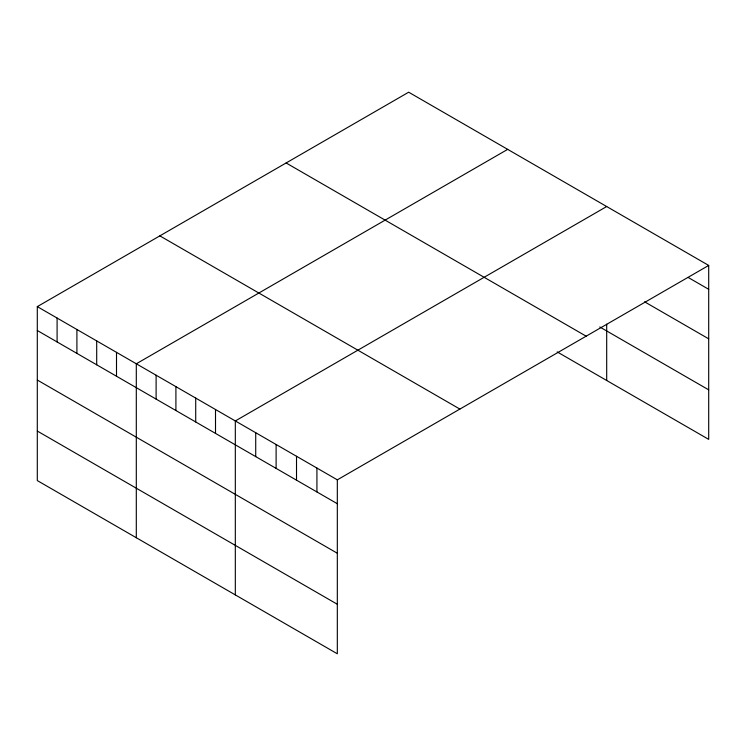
<?xml version="1.0" encoding="UTF-8"?>
<svg xmlns="http://www.w3.org/2000/svg" width="746" height="746" viewBox="0 0 746 746"><rect width="100%" height="100%" fill="white"/><g stroke="black" fill="none" stroke-linecap="round" stroke-linejoin="round"><path stroke-width="1.12" d="M708.7 265.427L337.323 479.837L337.323 653.794L37.3 480.573L37.3 306.625L408.677 92.206L708.7 265.427L708.7 439.375L557.187 351.907M507.681 149.368L136.304 363.787L136.304 537.735M606.694 206.53L235.316 420.949L235.316 594.898M688.297 277.531L708.7 289.308M644.581 301.813L708.7 338.833M599.765 326.962L708.7 389.85M286.119 162.964L586.142 336.185M159.858 235.867L459.881 409.078M37.3 306.625L337.323 479.837M37.3 330.506L337.323 503.727M37.3 380.031L337.323 553.243M37.3 431.048L337.323 604.269M606.694 324.156L606.694 380.479M316.919 468.059L316.919 491.94M296.516 456.282L296.516 480.163M276.113 444.504L276.113 468.385M255.719 432.727L255.719 456.608M215.51 409.517L215.51 433.398M195.713 398.084L195.713 421.966M175.907 386.652L175.907 410.533M156.11 375.219L156.11 399.101M116.507 352.354L116.507 376.236M96.7 340.922L96.7 364.803M76.903 329.49L76.903 353.371M57.097 318.057L57.097 341.938"/></g></svg>
